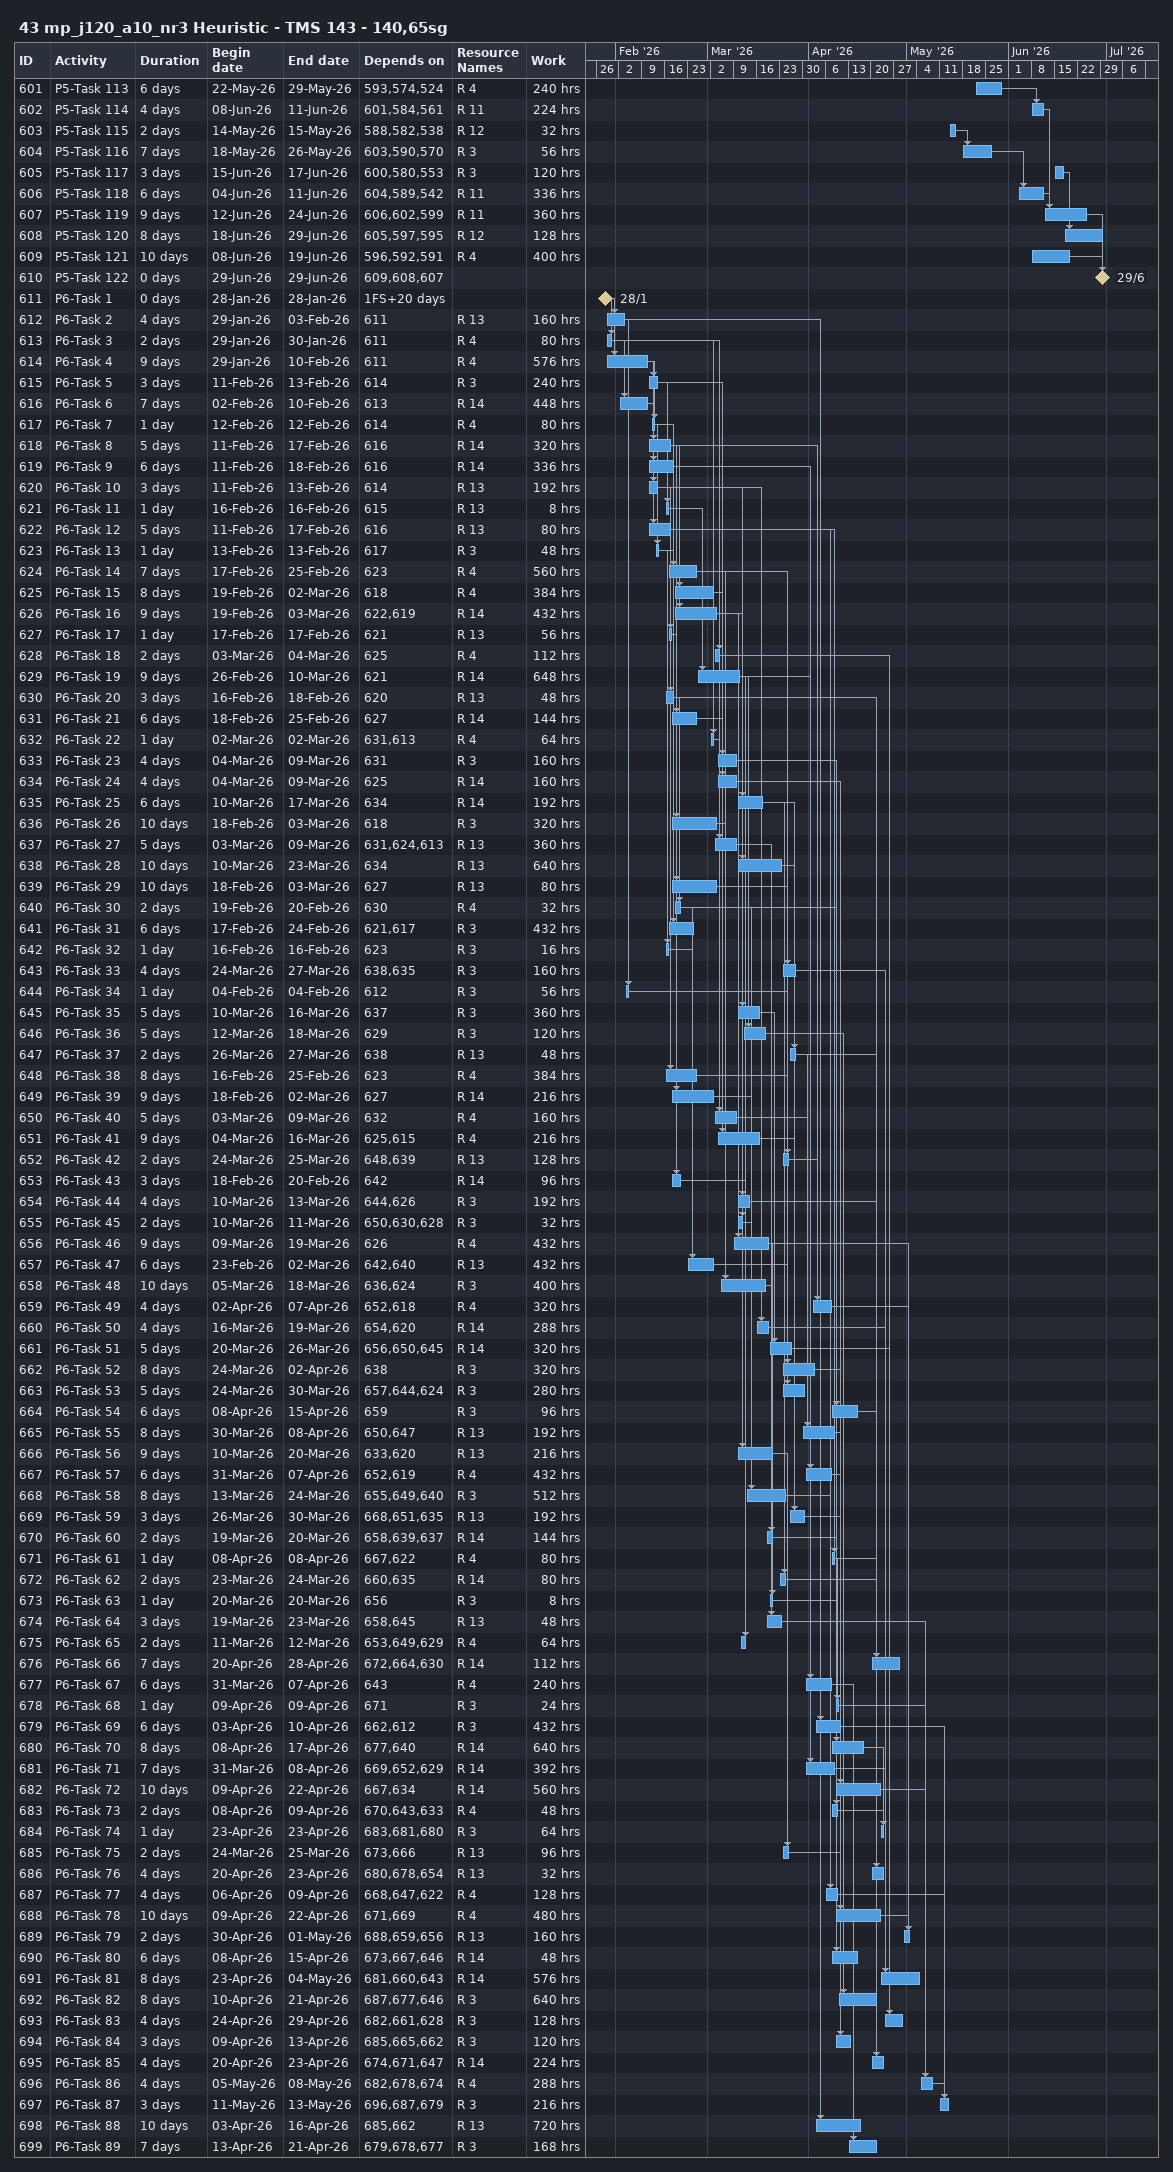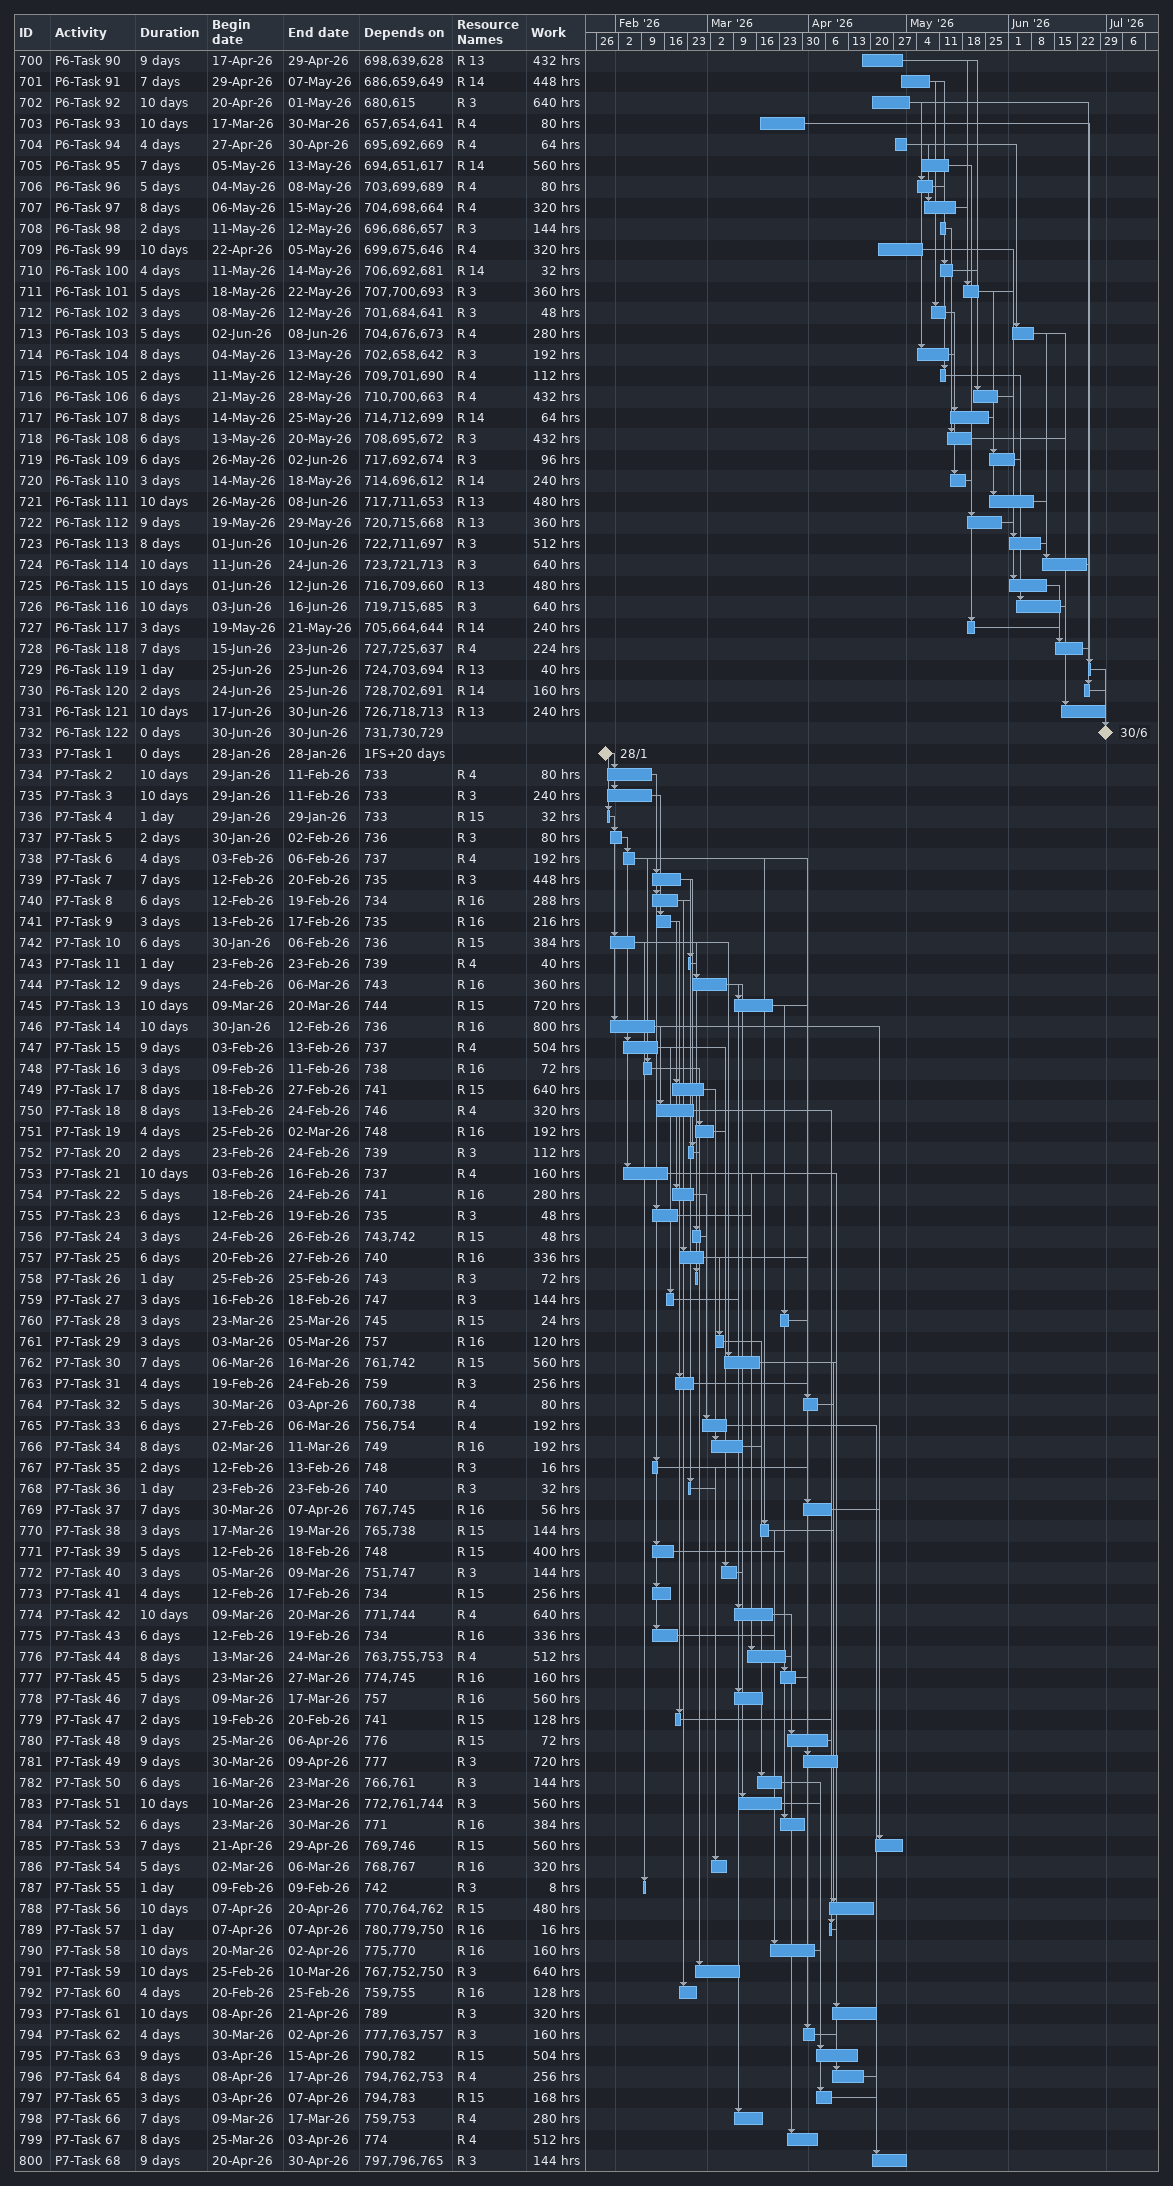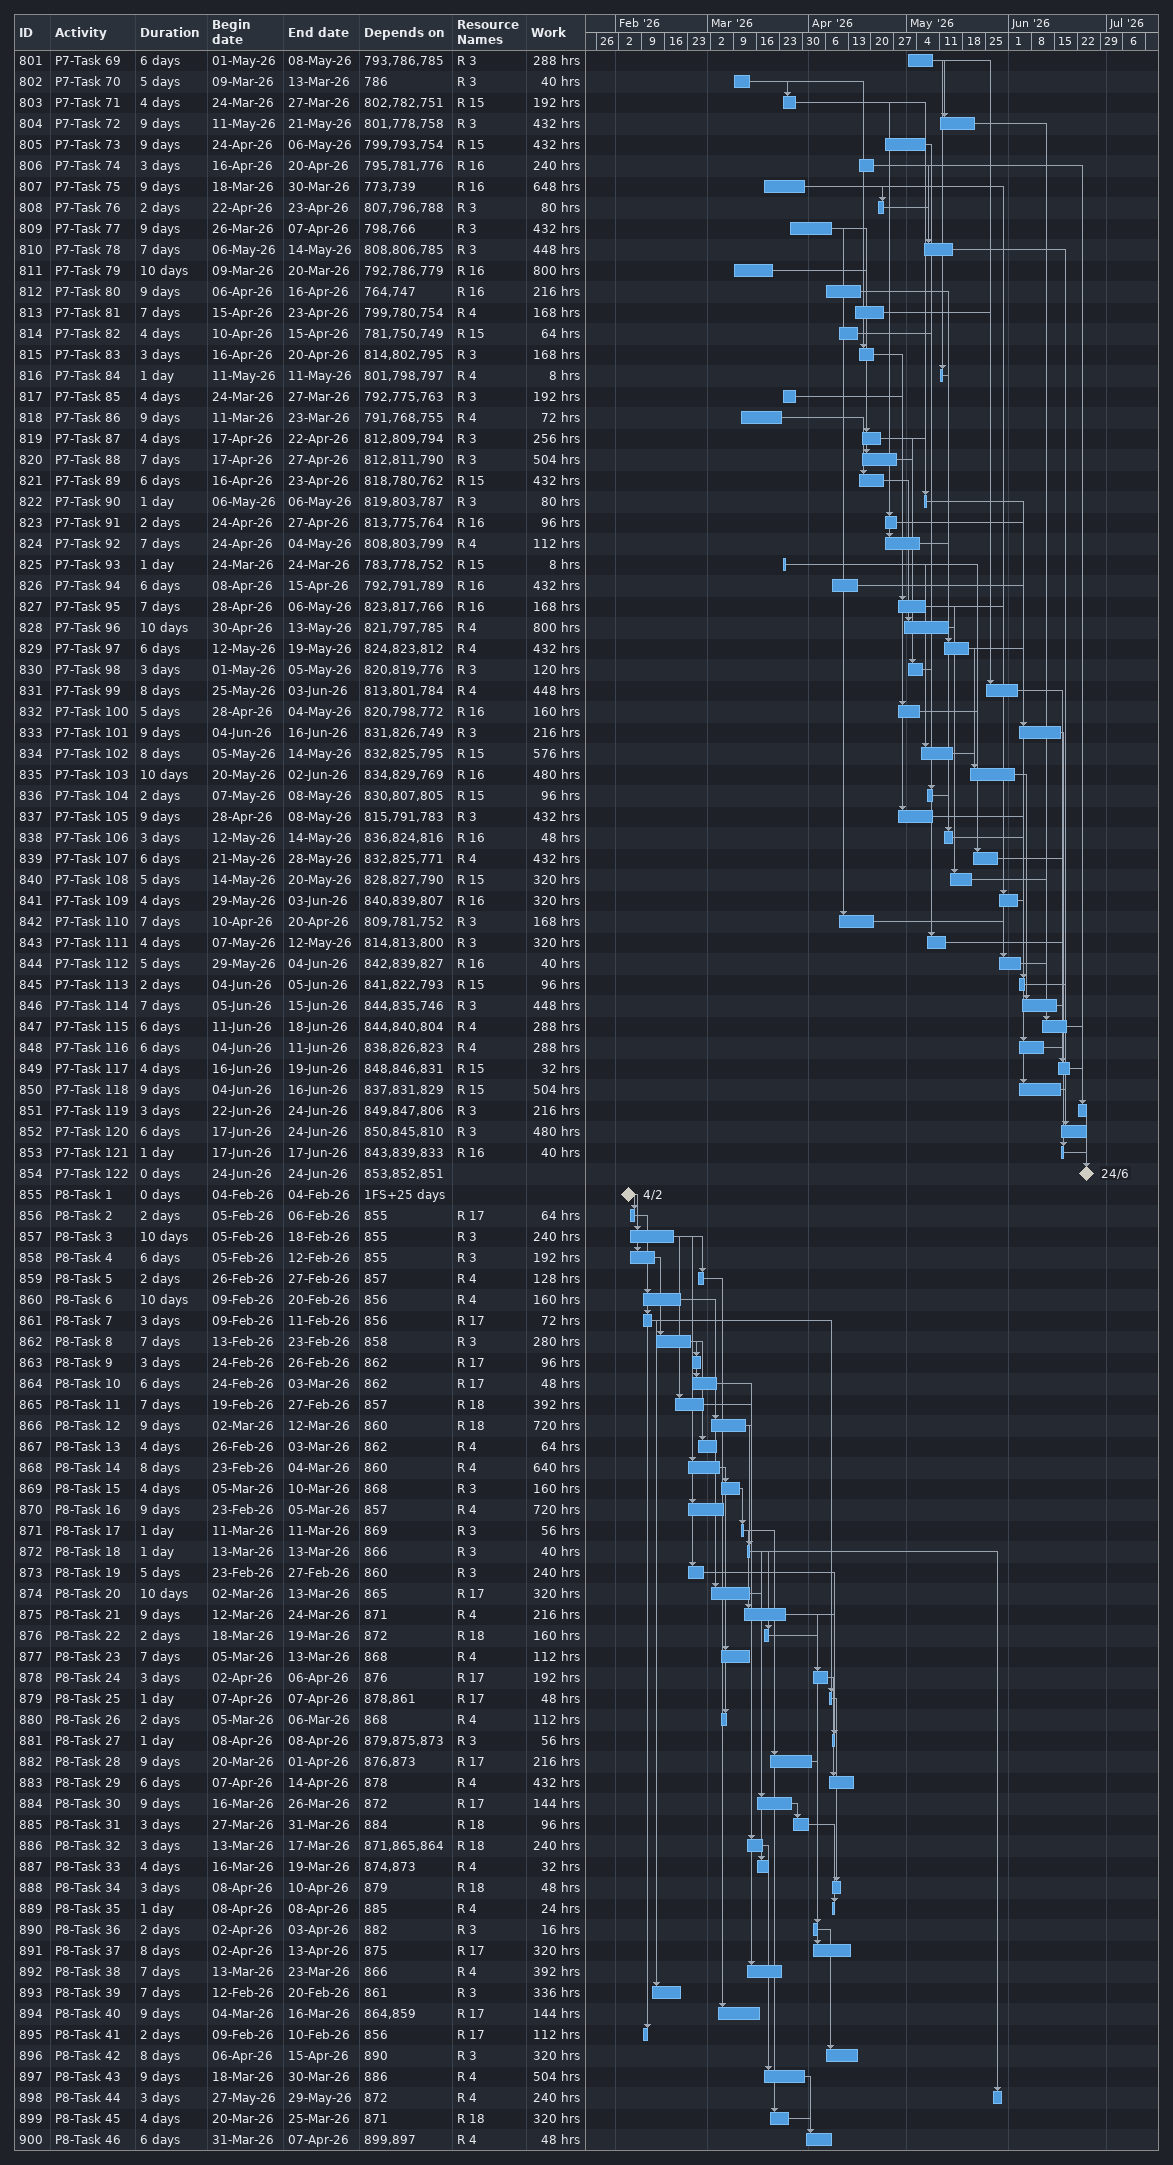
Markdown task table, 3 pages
43 mp_j120_a10_nr3 Heuristic - TMS 143 - 140,65sg

| ID | Task | Duration | Start | Finish | Predecessors | Resources | Work (h) |
|---|---|---|---|---|---|---|---|
| 601 | P5-Task 113 | 6d | 2026-05-22 | 2026-05-29 | 593, 574, 524 | R 4 | 240 |
| 602 | P5-Task 114 | 4d | 2026-06-08 | 2026-06-11 | 601, 584, 561 | R 11 | 224 |
| 603 | P5-Task 115 | 2d | 2026-05-14 | 2026-05-15 | 588, 582, 538 | R 12 | 32 |
| 604 | P5-Task 116 | 7d | 2026-05-18 | 2026-05-26 | 603, 590, 570 | R 3 | 56 |
| 605 | P5-Task 117 | 3d | 2026-06-15 | 2026-06-17 | 600, 580, 553 | R 3 | 120 |
| 606 | P5-Task 118 | 6d | 2026-06-04 | 2026-06-11 | 604, 589, 542 | R 11 | 336 |
| 607 | P5-Task 119 | 9d | 2026-06-12 | 2026-06-24 | 606, 602, 599 | R 11 | 360 |
| 608 | P5-Task 120 | 8d | 2026-06-18 | 2026-06-29 | 605, 597, 595 | R 12 | 128 |
| 609 | P5-Task 121 | 10d | 2026-06-08 | 2026-06-19 | 596, 592, 591 | R 4 | 400 |
| 610 | P5-Task 122 | 0d | 2026-06-29 | 2026-06-29 | 609, 608, 607 |  |  |
| 611 | P6-Task 1 | 0d | 2026-01-28 | 2026-01-28 | 1FS+20d |  |  |
| 612 | P6-Task 2 | 4d | 2026-01-29 | 2026-02-03 | 611 | R 13 | 160 |
| 613 | P6-Task 3 | 2d | 2026-01-29 | 2026-01-30 | 611 | R 4 | 80 |
| 614 | P6-Task 4 | 9d | 2026-01-29 | 2026-02-10 | 611 | R 4 | 576 |
| 615 | P6-Task 5 | 3d | 2026-02-11 | 2026-02-13 | 614 | R 3 | 240 |
| 616 | P6-Task 6 | 7d | 2026-02-02 | 2026-02-10 | 613 | R 14 | 448 |
| 617 | P6-Task 7 | 1d | 2026-02-12 | 2026-02-12 | 614 | R 4 | 80 |
| 618 | P6-Task 8 | 5d | 2026-02-11 | 2026-02-17 | 616 | R 14 | 320 |
| 619 | P6-Task 9 | 6d | 2026-02-11 | 2026-02-18 | 616 | R 14 | 336 |
| 620 | P6-Task 10 | 3d | 2026-02-11 | 2026-02-13 | 614 | R 13 | 192 |
| 621 | P6-Task 11 | 1d | 2026-02-16 | 2026-02-16 | 615 | R 13 | 8 |
| 622 | P6-Task 12 | 5d | 2026-02-11 | 2026-02-17 | 616 | R 13 | 80 |
| 623 | P6-Task 13 | 1d | 2026-02-13 | 2026-02-13 | 617 | R 3 | 48 |
| 624 | P6-Task 14 | 7d | 2026-02-17 | 2026-02-25 | 623 | R 4 | 560 |
| 625 | P6-Task 15 | 8d | 2026-02-19 | 2026-03-02 | 618 | R 4 | 384 |
| 626 | P6-Task 16 | 9d | 2026-02-19 | 2026-03-03 | 622, 619 | R 14 | 432 |
| 627 | P6-Task 17 | 1d | 2026-02-17 | 2026-02-17 | 621 | R 13 | 56 |
| 628 | P6-Task 18 | 2d | 2026-03-03 | 2026-03-04 | 625 | R 4 | 112 |
| 629 | P6-Task 19 | 9d | 2026-02-26 | 2026-03-10 | 621 | R 14 | 648 |
| 630 | P6-Task 20 | 3d | 2026-02-16 | 2026-02-18 | 620 | R 13 | 48 |
| 631 | P6-Task 21 | 6d | 2026-02-18 | 2026-02-25 | 627 | R 14 | 144 |
| 632 | P6-Task 22 | 1d | 2026-03-02 | 2026-03-02 | 631, 613 | R 4 | 64 |
| 633 | P6-Task 23 | 4d | 2026-03-04 | 2026-03-09 | 631 | R 3 | 160 |
| 634 | P6-Task 24 | 4d | 2026-03-04 | 2026-03-09 | 625 | R 14 | 160 |
| 635 | P6-Task 25 | 6d | 2026-03-10 | 2026-03-17 | 634 | R 14 | 192 |
| 636 | P6-Task 26 | 10d | 2026-02-18 | 2026-03-03 | 618 | R 3 | 320 |
| 637 | P6-Task 27 | 5d | 2026-03-03 | 2026-03-09 | 631, 624, 613 | R 13 | 360 |
| 638 | P6-Task 28 | 10d | 2026-03-10 | 2026-03-23 | 634 | R 13 | 640 |
| 639 | P6-Task 29 | 10d | 2026-02-18 | 2026-03-03 | 627 | R 13 | 80 |
| 640 | P6-Task 30 | 2d | 2026-02-19 | 2026-02-20 | 630 | R 4 | 32 |
| 641 | P6-Task 31 | 6d | 2026-02-17 | 2026-02-24 | 621, 617 | R 3 | 432 |
| 642 | P6-Task 32 | 1d | 2026-02-16 | 2026-02-16 | 623 | R 3 | 16 |
| 643 | P6-Task 33 | 4d | 2026-03-24 | 2026-03-27 | 638, 635 | R 3 | 160 |
| 644 | P6-Task 34 | 1d | 2026-02-04 | 2026-02-04 | 612 | R 3 | 56 |
| 645 | P6-Task 35 | 5d | 2026-03-10 | 2026-03-16 | 637 | R 3 | 360 |
| 646 | P6-Task 36 | 5d | 2026-03-12 | 2026-03-18 | 629 | R 3 | 120 |
| 647 | P6-Task 37 | 2d | 2026-03-26 | 2026-03-27 | 638 | R 13 | 48 |
| 648 | P6-Task 38 | 8d | 2026-02-16 | 2026-02-25 | 623 | R 4 | 384 |
| 649 | P6-Task 39 | 9d | 2026-02-18 | 2026-03-02 | 627 | R 14 | 216 |
| 650 | P6-Task 40 | 5d | 2026-03-03 | 2026-03-09 | 632 | R 4 | 160 |
| 651 | P6-Task 41 | 9d | 2026-03-04 | 2026-03-16 | 625, 615 | R 4 | 216 |
| 652 | P6-Task 42 | 2d | 2026-03-24 | 2026-03-25 | 648, 639 | R 13 | 128 |
| 653 | P6-Task 43 | 3d | 2026-02-18 | 2026-02-20 | 642 | R 14 | 96 |
| 654 | P6-Task 44 | 4d | 2026-03-10 | 2026-03-13 | 644, 626 | R 3 | 192 |
| 655 | P6-Task 45 | 2d | 2026-03-10 | 2026-03-11 | 650, 630, 628 | R 3 | 32 |
| 656 | P6-Task 46 | 9d | 2026-03-09 | 2026-03-19 | 626 | R 4 | 432 |
| 657 | P6-Task 47 | 6d | 2026-02-23 | 2026-03-02 | 642, 640 | R 13 | 432 |
| 658 | P6-Task 48 | 10d | 2026-03-05 | 2026-03-18 | 636, 624 | R 3 | 400 |
| 659 | P6-Task 49 | 4d | 2026-04-02 | 2026-04-07 | 652, 618 | R 4 | 320 |
| 660 | P6-Task 50 | 4d | 2026-03-16 | 2026-03-19 | 654, 620 | R 14 | 288 |
| 661 | P6-Task 51 | 5d | 2026-03-20 | 2026-03-26 | 656, 650, 645 | R 14 | 320 |
| 662 | P6-Task 52 | 8d | 2026-03-24 | 2026-04-02 | 638 | R 3 | 320 |
| 663 | P6-Task 53 | 5d | 2026-03-24 | 2026-03-30 | 657, 644, 624 | R 3 | 280 |
| 664 | P6-Task 54 | 6d | 2026-04-08 | 2026-04-15 | 659 | R 3 | 96 |
| 665 | P6-Task 55 | 8d | 2026-03-30 | 2026-04-08 | 650, 647 | R 13 | 192 |
| 666 | P6-Task 56 | 9d | 2026-03-10 | 2026-03-20 | 633, 620 | R 13 | 216 |
| 667 | P6-Task 57 | 6d | 2026-03-31 | 2026-04-07 | 652, 619 | R 4 | 432 |
| 668 | P6-Task 58 | 8d | 2026-03-13 | 2026-03-24 | 655, 649, 640 | R 3 | 512 |
| 669 | P6-Task 59 | 3d | 2026-03-26 | 2026-03-30 | 668, 651, 635 | R 13 | 192 |
| 670 | P6-Task 60 | 2d | 2026-03-19 | 2026-03-20 | 658, 639, 637 | R 14 | 144 |
| 671 | P6-Task 61 | 1d | 2026-04-08 | 2026-04-08 | 667, 622 | R 4 | 80 |
| 672 | P6-Task 62 | 2d | 2026-03-23 | 2026-03-24 | 660, 635 | R 14 | 80 |
| 673 | P6-Task 63 | 1d | 2026-03-20 | 2026-03-20 | 656 | R 3 | 8 |
| 674 | P6-Task 64 | 3d | 2026-03-19 | 2026-03-23 | 658, 645 | R 13 | 48 |
| 675 | P6-Task 65 | 2d | 2026-03-11 | 2026-03-12 | 653, 649, 629 | R 4 | 64 |
| 676 | P6-Task 66 | 7d | 2026-04-20 | 2026-04-28 | 672, 664, 630 | R 14 | 112 |
| 677 | P6-Task 67 | 6d | 2026-03-31 | 2026-04-07 | 643 | R 4 | 240 |
| 678 | P6-Task 68 | 1d | 2026-04-09 | 2026-04-09 | 671 | R 3 | 24 |
| 679 | P6-Task 69 | 6d | 2026-04-03 | 2026-04-10 | 662, 612 | R 3 | 432 |
| 680 | P6-Task 70 | 8d | 2026-04-08 | 2026-04-17 | 677, 640 | R 14 | 640 |
| 681 | P6-Task 71 | 7d | 2026-03-31 | 2026-04-08 | 669, 652, 629 | R 14 | 392 |
| 682 | P6-Task 72 | 10d | 2026-04-09 | 2026-04-22 | 667, 634 | R 14 | 560 |
| 683 | P6-Task 73 | 2d | 2026-04-08 | 2026-04-09 | 670, 643, 633 | R 4 | 48 |
| 684 | P6-Task 74 | 1d | 2026-04-23 | 2026-04-23 | 683, 681, 680 | R 3 | 64 |
| 685 | P6-Task 75 | 2d | 2026-03-24 | 2026-03-25 | 673, 666 | R 13 | 96 |
| 686 | P6-Task 76 | 4d | 2026-04-20 | 2026-04-23 | 680, 678, 654 | R 13 | 32 |
| 687 | P6-Task 77 | 4d | 2026-04-06 | 2026-04-09 | 668, 647, 622 | R 4 | 128 |
| 688 | P6-Task 78 | 10d | 2026-04-09 | 2026-04-22 | 671, 669 | R 4 | 480 |
| 689 | P6-Task 79 | 2d | 2026-04-30 | 2026-05-01 | 688, 659, 656 | R 13 | 160 |
| 690 | P6-Task 80 | 6d | 2026-04-08 | 2026-04-15 | 673, 667, 646 | R 14 | 48 |
| 691 | P6-Task 81 | 8d | 2026-04-23 | 2026-05-04 | 681, 660, 643 | R 14 | 576 |
| 692 | P6-Task 82 | 8d | 2026-04-10 | 2026-04-21 | 687, 677, 646 | R 3 | 640 |
| 693 | P6-Task 83 | 4d | 2026-04-24 | 2026-04-29 | 682, 661, 628 | R 3 | 128 |
| 694 | P6-Task 84 | 3d | 2026-04-09 | 2026-04-13 | 685, 665, 662 | R 3 | 120 |
| 695 | P6-Task 85 | 4d | 2026-04-20 | 2026-04-23 | 674, 671, 647 | R 14 | 224 |
| 696 | P6-Task 86 | 4d | 2026-05-05 | 2026-05-08 | 682, 678, 674 | R 4 | 288 |
| 697 | P6-Task 87 | 3d | 2026-05-11 | 2026-05-13 | 696, 687, 679 | R 3 | 216 |
| 698 | P6-Task 88 | 10d | 2026-04-03 | 2026-04-16 | 685, 662 | R 13 | 720 |
| 699 | P6-Task 89 | 7d | 2026-04-13 | 2026-04-21 | 679, 678, 677 | R 3 | 168 |
| 700 | P6-Task 90 | 9d | 2026-04-17 | 2026-04-29 | 698, 639, 628 | R 13 | 432 |
| 701 | P6-Task 91 | 7d | 2026-04-29 | 2026-05-07 | 686, 659, 649 | R 14 | 448 |
| 702 | P6-Task 92 | 10d | 2026-04-20 | 2026-05-01 | 680, 615 | R 3 | 640 |
| 703 | P6-Task 93 | 10d | 2026-03-17 | 2026-03-30 | 657, 654, 641 | R 4 | 80 |
| 704 | P6-Task 94 | 4d | 2026-04-27 | 2026-04-30 | 695, 692, 669 | R 4 | 64 |
| 705 | P6-Task 95 | 7d | 2026-05-05 | 2026-05-13 | 694, 651, 617 | R 14 | 560 |
| 706 | P6-Task 96 | 5d | 2026-05-04 | 2026-05-08 | 703, 699, 689 | R 4 | 80 |
| 707 | P6-Task 97 | 8d | 2026-05-06 | 2026-05-15 | 704, 698, 664 | R 4 | 320 |
| 708 | P6-Task 98 | 2d | 2026-05-11 | 2026-05-12 | 696, 686, 657 | R 3 | 144 |
| 709 | P6-Task 99 | 10d | 2026-04-22 | 2026-05-05 | 699, 675, 646 | R 4 | 320 |
| 710 | P6-Task 100 | 4d | 2026-05-11 | 2026-05-14 | 706, 692, 681 | R 14 | 32 |
| 711 | P6-Task 101 | 5d | 2026-05-18 | 2026-05-22 | 707, 700, 693 | R 3 | 360 |
| 712 | P6-Task 102 | 3d | 2026-05-08 | 2026-05-12 | 701, 684, 641 | R 3 | 48 |
| 713 | P6-Task 103 | 5d | 2026-06-02 | 2026-06-08 | 704, 676, 673 | R 4 | 280 |
| 714 | P6-Task 104 | 8d | 2026-05-04 | 2026-05-13 | 702, 658, 642 | R 3 | 192 |
| 715 | P6-Task 105 | 2d | 2026-05-11 | 2026-05-12 | 709, 701, 690 | R 4 | 112 |
| 716 | P6-Task 106 | 6d | 2026-05-21 | 2026-05-28 | 710, 700, 663 | R 4 | 432 |
| 717 | P6-Task 107 | 8d | 2026-05-14 | 2026-05-25 | 714, 712, 699 | R 14 | 64 |
| 718 | P6-Task 108 | 6d | 2026-05-13 | 2026-05-20 | 708, 695, 672 | R 3 | 432 |
| 719 | P6-Task 109 | 6d | 2026-05-26 | 2026-06-02 | 717, 692, 674 | R 3 | 96 |
| 720 | P6-Task 110 | 3d | 2026-05-14 | 2026-05-18 | 714, 696, 612 | R 14 | 240 |
| 721 | P6-Task 111 | 10d | 2026-05-26 | 2026-06-08 | 717, 711, 653 | R 13 | 480 |
| 722 | P6-Task 112 | 9d | 2026-05-19 | 2026-05-29 | 720, 715, 668 | R 13 | 360 |
| 723 | P6-Task 113 | 8d | 2026-06-01 | 2026-06-10 | 722, 711, 697 | R 3 | 512 |
| 724 | P6-Task 114 | 10d | 2026-06-11 | 2026-06-24 | 723, 721, 713 | R 3 | 640 |
| 725 | P6-Task 115 | 10d | 2026-06-01 | 2026-06-12 | 716, 709, 660 | R 13 | 480 |
| 726 | P6-Task 116 | 10d | 2026-06-03 | 2026-06-16 | 719, 715, 685 | R 3 | 640 |
| 727 | P6-Task 117 | 3d | 2026-05-19 | 2026-05-21 | 705, 664, 644 | R 14 | 240 |
| 728 | P6-Task 118 | 7d | 2026-06-15 | 2026-06-23 | 727, 725, 637 | R 4 | 224 |
| 729 | P6-Task 119 | 1d | 2026-06-25 | 2026-06-25 | 724, 703, 694 | R 13 | 40 |
| 730 | P6-Task 120 | 2d | 2026-06-24 | 2026-06-25 | 728, 702, 691 | R 14 | 160 |
| 731 | P6-Task 121 | 10d | 2026-06-17 | 2026-06-30 | 726, 718, 713 | R 13 | 240 |
| 732 | P6-Task 122 | 0d | 2026-06-30 | 2026-06-30 | 731, 730, 729 |  |  |
| 733 | P7-Task 1 | 0d | 2026-01-28 | 2026-01-28 | 1FS+20d |  |  |
| 734 | P7-Task 2 | 10d | 2026-01-29 | 2026-02-11 | 733 | R 4 | 80 |
| 735 | P7-Task 3 | 10d | 2026-01-29 | 2026-02-11 | 733 | R 3 | 240 |
| 736 | P7-Task 4 | 1d | 2026-01-29 | 2026-01-29 | 733 | R 15 | 32 |
| 737 | P7-Task 5 | 2d | 2026-01-30 | 2026-02-02 | 736 | R 3 | 80 |
| 738 | P7-Task 6 | 4d | 2026-02-03 | 2026-02-06 | 737 | R 4 | 192 |
| 739 | P7-Task 7 | 7d | 2026-02-12 | 2026-02-20 | 735 | R 3 | 448 |
| 740 | P7-Task 8 | 6d | 2026-02-12 | 2026-02-19 | 734 | R 16 | 288 |
| 741 | P7-Task 9 | 3d | 2026-02-13 | 2026-02-17 | 735 | R 16 | 216 |
| 742 | P7-Task 10 | 6d | 2026-01-30 | 2026-02-06 | 736 | R 15 | 384 |
| 743 | P7-Task 11 | 1d | 2026-02-23 | 2026-02-23 | 739 | R 4 | 40 |
| 744 | P7-Task 12 | 9d | 2026-02-24 | 2026-03-06 | 743 | R 16 | 360 |
| 745 | P7-Task 13 | 10d | 2026-03-09 | 2026-03-20 | 744 | R 15 | 720 |
| 746 | P7-Task 14 | 10d | 2026-01-30 | 2026-02-12 | 736 | R 16 | 800 |
| 747 | P7-Task 15 | 9d | 2026-02-03 | 2026-02-13 | 737 | R 4 | 504 |
| 748 | P7-Task 16 | 3d | 2026-02-09 | 2026-02-11 | 738 | R 16 | 72 |
| 749 | P7-Task 17 | 8d | 2026-02-18 | 2026-02-27 | 741 | R 15 | 640 |
| 750 | P7-Task 18 | 8d | 2026-02-13 | 2026-02-24 | 746 | R 4 | 320 |
| 751 | P7-Task 19 | 4d | 2026-02-25 | 2026-03-02 | 748 | R 16 | 192 |
| 752 | P7-Task 20 | 2d | 2026-02-23 | 2026-02-24 | 739 | R 3 | 112 |
| 753 | P7-Task 21 | 10d | 2026-02-03 | 2026-02-16 | 737 | R 4 | 160 |
| 754 | P7-Task 22 | 5d | 2026-02-18 | 2026-02-24 | 741 | R 16 | 280 |
| 755 | P7-Task 23 | 6d | 2026-02-12 | 2026-02-19 | 735 | R 3 | 48 |
| 756 | P7-Task 24 | 3d | 2026-02-24 | 2026-02-26 | 743, 742 | R 15 | 48 |
| 757 | P7-Task 25 | 6d | 2026-02-20 | 2026-02-27 | 740 | R 16 | 336 |
| 758 | P7-Task 26 | 1d | 2026-02-25 | 2026-02-25 | 743 | R 3 | 72 |
| 759 | P7-Task 27 | 3d | 2026-02-16 | 2026-02-18 | 747 | R 3 | 144 |
| 760 | P7-Task 28 | 3d | 2026-03-23 | 2026-03-25 | 745 | R 15 | 24 |
| 761 | P7-Task 29 | 3d | 2026-03-03 | 2026-03-05 | 757 | R 16 | 120 |
| 762 | P7-Task 30 | 7d | 2026-03-06 | 2026-03-16 | 761, 742 | R 15 | 560 |
| 763 | P7-Task 31 | 4d | 2026-02-19 | 2026-02-24 | 759 | R 3 | 256 |
| 764 | P7-Task 32 | 5d | 2026-03-30 | 2026-04-03 | 760, 738 | R 4 | 80 |
| 765 | P7-Task 33 | 6d | 2026-02-27 | 2026-03-06 | 756, 754 | R 4 | 192 |
| 766 | P7-Task 34 | 8d | 2026-03-02 | 2026-03-11 | 749 | R 16 | 192 |
| 767 | P7-Task 35 | 2d | 2026-02-12 | 2026-02-13 | 748 | R 3 | 16 |
| 768 | P7-Task 36 | 1d | 2026-02-23 | 2026-02-23 | 740 | R 3 | 32 |
| 769 | P7-Task 37 | 7d | 2026-03-30 | 2026-04-07 | 767, 745 | R 16 | 56 |
| 770 | P7-Task 38 | 3d | 2026-03-17 | 2026-03-19 | 765, 738 | R 15 | 144 |
| 771 | P7-Task 39 | 5d | 2026-02-12 | 2026-02-18 | 748 | R 15 | 400 |
| 772 | P7-Task 40 | 3d | 2026-03-05 | 2026-03-09 | 751, 747 | R 3 | 144 |
| 773 | P7-Task 41 | 4d | 2026-02-12 | 2026-02-17 | 734 | R 15 | 256 |
| 774 | P7-Task 42 | 10d | 2026-03-09 | 2026-03-20 | 771, 744 | R 4 | 640 |
| 775 | P7-Task 43 | 6d | 2026-02-12 | 2026-02-19 | 734 | R 16 | 336 |
| 776 | P7-Task 44 | 8d | 2026-03-13 | 2026-03-24 | 763, 755, 753 | R 4 | 512 |
| 777 | P7-Task 45 | 5d | 2026-03-23 | 2026-03-27 | 774, 745 | R 16 | 160 |
| 778 | P7-Task 46 | 7d | 2026-03-09 | 2026-03-17 | 757 | R 16 | 560 |
| 779 | P7-Task 47 | 2d | 2026-02-19 | 2026-02-20 | 741 | R 15 | 128 |
| 780 | P7-Task 48 | 9d | 2026-03-25 | 2026-04-06 | 776 | R 15 | 72 |
| 781 | P7-Task 49 | 9d | 2026-03-30 | 2026-04-09 | 777 | R 3 | 720 |
| 782 | P7-Task 50 | 6d | 2026-03-16 | 2026-03-23 | 766, 761 | R 3 | 144 |
| 783 | P7-Task 51 | 10d | 2026-03-10 | 2026-03-23 | 772, 761, 744 | R 3 | 560 |
| 784 | P7-Task 52 | 6d | 2026-03-23 | 2026-03-30 | 771 | R 16 | 384 |
| 785 | P7-Task 53 | 7d | 2026-04-21 | 2026-04-29 | 769, 746 | R 15 | 560 |
| 786 | P7-Task 54 | 5d | 2026-03-02 | 2026-03-06 | 768, 767 | R 16 | 320 |
| 787 | P7-Task 55 | 1d | 2026-02-09 | 2026-02-09 | 742 | R 3 | 8 |
| 788 | P7-Task 56 | 10d | 2026-04-07 | 2026-04-20 | 770, 764, 762 | R 15 | 480 |
| 789 | P7-Task 57 | 1d | 2026-04-07 | 2026-04-07 | 780, 779, 750 | R 16 | 16 |
| 790 | P7-Task 58 | 10d | 2026-03-20 | 2026-04-02 | 775, 770 | R 16 | 160 |
| 791 | P7-Task 59 | 10d | 2026-02-25 | 2026-03-10 | 767, 752, 750 | R 3 | 640 |
| 792 | P7-Task 60 | 4d | 2026-02-20 | 2026-02-25 | 759, 755 | R 16 | 128 |
| 793 | P7-Task 61 | 10d | 2026-04-08 | 2026-04-21 | 789 | R 3 | 320 |
| 794 | P7-Task 62 | 4d | 2026-03-30 | 2026-04-02 | 777, 763, 757 | R 3 | 160 |
| 795 | P7-Task 63 | 9d | 2026-04-03 | 2026-04-15 | 790, 782 | R 15 | 504 |
| 796 | P7-Task 64 | 8d | 2026-04-08 | 2026-04-17 | 794, 762, 753 | R 4 | 256 |
| 797 | P7-Task 65 | 3d | 2026-04-03 | 2026-04-07 | 794, 783 | R 15 | 168 |
| 798 | P7-Task 66 | 7d | 2026-03-09 | 2026-03-17 | 759, 753 | R 4 | 280 |
| 799 | P7-Task 67 | 8d | 2026-03-25 | 2026-04-03 | 774 | R 4 | 512 |
| 800 | P7-Task 68 | 9d | 2026-04-20 | 2026-04-30 | 797, 796, 765 | R 3 | 144 |
| 801 | P7-Task 69 | 6d | 2026-05-01 | 2026-05-08 | 793, 786, 785 | R 3 | 288 |
| 802 | P7-Task 70 | 5d | 2026-03-09 | 2026-03-13 | 786 | R 3 | 40 |
| 803 | P7-Task 71 | 4d | 2026-03-24 | 2026-03-27 | 802, 782, 751 | R 15 | 192 |
| 804 | P7-Task 72 | 9d | 2026-05-11 | 2026-05-21 | 801, 778, 758 | R 3 | 432 |
| 805 | P7-Task 73 | 9d | 2026-04-24 | 2026-05-06 | 799, 793, 754 | R 15 | 432 |
| 806 | P7-Task 74 | 3d | 2026-04-16 | 2026-04-20 | 795, 781, 776 | R 16 | 240 |
| 807 | P7-Task 75 | 9d | 2026-03-18 | 2026-03-30 | 773, 739 | R 16 | 648 |
| 808 | P7-Task 76 | 2d | 2026-04-22 | 2026-04-23 | 807, 796, 788 | R 3 | 80 |
| 809 | P7-Task 77 | 9d | 2026-03-26 | 2026-04-07 | 798, 766 | R 3 | 432 |
| 810 | P7-Task 78 | 7d | 2026-05-06 | 2026-05-14 | 808, 806, 785 | R 3 | 448 |
| 811 | P7-Task 79 | 10d | 2026-03-09 | 2026-03-20 | 792, 786, 779 | R 16 | 800 |
| 812 | P7-Task 80 | 9d | 2026-04-06 | 2026-04-16 | 764, 747 | R 16 | 216 |
| 813 | P7-Task 81 | 7d | 2026-04-15 | 2026-04-23 | 799, 780, 754 | R 4 | 168 |
| 814 | P7-Task 82 | 4d | 2026-04-10 | 2026-04-15 | 781, 750, 749 | R 15 | 64 |
| 815 | P7-Task 83 | 3d | 2026-04-16 | 2026-04-20 | 814, 802, 795 | R 3 | 168 |
| 816 | P7-Task 84 | 1d | 2026-05-11 | 2026-05-11 | 801, 798, 797 | R 4 | 8 |
| 817 | P7-Task 85 | 4d | 2026-03-24 | 2026-03-27 | 792, 775, 763 | R 3 | 192 |
| 818 | P7-Task 86 | 9d | 2026-03-11 | 2026-03-23 | 791, 768, 755 | R 4 | 72 |
| 819 | P7-Task 87 | 4d | 2026-04-17 | 2026-04-22 | 812, 809, 794 | R 3 | 256 |
| 820 | P7-Task 88 | 7d | 2026-04-17 | 2026-04-27 | 812, 811, 790 | R 3 | 504 |
| 821 | P7-Task 89 | 6d | 2026-04-16 | 2026-04-23 | 818, 780, 762 | R 15 | 432 |
| 822 | P7-Task 90 | 1d | 2026-05-06 | 2026-05-06 | 819, 803, 787 | R 3 | 80 |
| 823 | P7-Task 91 | 2d | 2026-04-24 | 2026-04-27 | 813, 775, 764 | R 16 | 96 |
| 824 | P7-Task 92 | 7d | 2026-04-24 | 2026-05-04 | 808, 803, 799 | R 4 | 112 |
| 825 | P7-Task 93 | 1d | 2026-03-24 | 2026-03-24 | 783, 778, 752 | R 15 | 8 |
| 826 | P7-Task 94 | 6d | 2026-04-08 | 2026-04-15 | 792, 791, 789 | R 16 | 432 |
| 827 | P7-Task 95 | 7d | 2026-04-28 | 2026-05-06 | 823, 817, 766 | R 16 | 168 |
| 828 | P7-Task 96 | 10d | 2026-04-30 | 2026-05-13 | 821, 797, 785 | R 4 | 800 |
| 829 | P7-Task 97 | 6d | 2026-05-12 | 2026-05-19 | 824, 823, 812 | R 4 | 432 |
| 830 | P7-Task 98 | 3d | 2026-05-01 | 2026-05-05 | 820, 819, 776 | R 3 | 120 |
| 831 | P7-Task 99 | 8d | 2026-05-25 | 2026-06-03 | 813, 801, 784 | R 4 | 448 |
| 832 | P7-Task 100 | 5d | 2026-04-28 | 2026-05-04 | 820, 798, 772 | R 16 | 160 |
| 833 | P7-Task 101 | 9d | 2026-06-04 | 2026-06-16 | 831, 826, 749 | R 3 | 216 |
| 834 | P7-Task 102 | 8d | 2026-05-05 | 2026-05-14 | 832, 825, 795 | R 15 | 576 |
| 835 | P7-Task 103 | 10d | 2026-05-20 | 2026-06-02 | 834, 829, 769 | R 16 | 480 |
| 836 | P7-Task 104 | 2d | 2026-05-07 | 2026-05-08 | 830, 807, 805 | R 15 | 96 |
| 837 | P7-Task 105 | 9d | 2026-04-28 | 2026-05-08 | 815, 791, 783 | R 3 | 432 |
| 838 | P7-Task 106 | 3d | 2026-05-12 | 2026-05-14 | 836, 824, 816 | R 16 | 48 |
| 839 | P7-Task 107 | 6d | 2026-05-21 | 2026-05-28 | 832, 825, 771 | R 4 | 432 |
| 840 | P7-Task 108 | 5d | 2026-05-14 | 2026-05-20 | 828, 827, 790 | R 15 | 320 |
| 841 | P7-Task 109 | 4d | 2026-05-29 | 2026-06-03 | 840, 839, 807 | R 16 | 320 |
| 842 | P7-Task 110 | 7d | 2026-04-10 | 2026-04-20 | 809, 781, 752 | R 3 | 168 |
| 843 | P7-Task 111 | 4d | 2026-05-07 | 2026-05-12 | 814, 813, 800 | R 3 | 320 |
| 844 | P7-Task 112 | 5d | 2026-05-29 | 2026-06-04 | 842, 839, 827 | R 16 | 40 |
| 845 | P7-Task 113 | 2d | 2026-06-04 | 2026-06-05 | 841, 822, 793 | R 15 | 96 |
| 846 | P7-Task 114 | 7d | 2026-06-05 | 2026-06-15 | 844, 835, 746 | R 3 | 448 |
| 847 | P7-Task 115 | 6d | 2026-06-11 | 2026-06-18 | 844, 840, 804 | R 4 | 288 |
| 848 | P7-Task 116 | 6d | 2026-06-04 | 2026-06-11 | 838, 826, 823 | R 4 | 288 |
| 849 | P7-Task 117 | 4d | 2026-06-16 | 2026-06-19 | 848, 846, 831 | R 15 | 32 |
| 850 | P7-Task 118 | 9d | 2026-06-04 | 2026-06-16 | 837, 831, 829 | R 15 | 504 |
| 851 | P7-Task 119 | 3d | 2026-06-22 | 2026-06-24 | 849, 847, 806 | R 3 | 216 |
| 852 | P7-Task 120 | 6d | 2026-06-17 | 2026-06-24 | 850, 845, 810 | R 3 | 480 |
| 853 | P7-Task 121 | 1d | 2026-06-17 | 2026-06-17 | 843, 839, 833 | R 16 | 40 |
| 854 | P7-Task 122 | 0d | 2026-06-24 | 2026-06-24 | 853, 852, 851 |  |  |
| 855 | P8-Task 1 | 0d | 2026-02-04 | 2026-02-04 | 1FS+25d |  |  |
| 856 | P8-Task 2 | 2d | 2026-02-05 | 2026-02-06 | 855 | R 17 | 64 |
| 857 | P8-Task 3 | 10d | 2026-02-05 | 2026-02-18 | 855 | R 3 | 240 |
| 858 | P8-Task 4 | 6d | 2026-02-05 | 2026-02-12 | 855 | R 3 | 192 |
| 859 | P8-Task 5 | 2d | 2026-02-26 | 2026-02-27 | 857 | R 4 | 128 |
| 860 | P8-Task 6 | 10d | 2026-02-09 | 2026-02-20 | 856 | R 4 | 160 |
| 861 | P8-Task 7 | 3d | 2026-02-09 | 2026-02-11 | 856 | R 17 | 72 |
| 862 | P8-Task 8 | 7d | 2026-02-13 | 2026-02-23 | 858 | R 3 | 280 |
| 863 | P8-Task 9 | 3d | 2026-02-24 | 2026-02-26 | 862 | R 17 | 96 |
| 864 | P8-Task 10 | 6d | 2026-02-24 | 2026-03-03 | 862 | R 17 | 48 |
| 865 | P8-Task 11 | 7d | 2026-02-19 | 2026-02-27 | 857 | R 18 | 392 |
| 866 | P8-Task 12 | 9d | 2026-03-02 | 2026-03-12 | 860 | R 18 | 720 |
| 867 | P8-Task 13 | 4d | 2026-02-26 | 2026-03-03 | 862 | R 4 | 64 |
| 868 | P8-Task 14 | 8d | 2026-02-23 | 2026-03-04 | 860 | R 4 | 640 |
| 869 | P8-Task 15 | 4d | 2026-03-05 | 2026-03-10 | 868 | R 3 | 160 |
| 870 | P8-Task 16 | 9d | 2026-02-23 | 2026-03-05 | 857 | R 4 | 720 |
| 871 | P8-Task 17 | 1d | 2026-03-11 | 2026-03-11 | 869 | R 3 | 56 |
| 872 | P8-Task 18 | 1d | 2026-03-13 | 2026-03-13 | 866 | R 3 | 40 |
| 873 | P8-Task 19 | 5d | 2026-02-23 | 2026-02-27 | 860 | R 3 | 240 |
| 874 | P8-Task 20 | 10d | 2026-03-02 | 2026-03-13 | 865 | R 17 | 320 |
| 875 | P8-Task 21 | 9d | 2026-03-12 | 2026-03-24 | 871 | R 4 | 216 |
| 876 | P8-Task 22 | 2d | 2026-03-18 | 2026-03-19 | 872 | R 18 | 160 |
| 877 | P8-Task 23 | 7d | 2026-03-05 | 2026-03-13 | 868 | R 4 | 112 |
| 878 | P8-Task 24 | 3d | 2026-04-02 | 2026-04-06 | 876 | R 17 | 192 |
| 879 | P8-Task 25 | 1d | 2026-04-07 | 2026-04-07 | 878, 861 | R 17 | 48 |
| 880 | P8-Task 26 | 2d | 2026-03-05 | 2026-03-06 | 868 | R 4 | 112 |
| 881 | P8-Task 27 | 1d | 2026-04-08 | 2026-04-08 | 879, 875, 873 | R 3 | 56 |
| 882 | P8-Task 28 | 9d | 2026-03-20 | 2026-04-01 | 876, 873 | R 17 | 216 |
| 883 | P8-Task 29 | 6d | 2026-04-07 | 2026-04-14 | 878 | R 4 | 432 |
| 884 | P8-Task 30 | 9d | 2026-03-16 | 2026-03-26 | 872 | R 17 | 144 |
| 885 | P8-Task 31 | 3d | 2026-03-27 | 2026-03-31 | 884 | R 18 | 96 |
| 886 | P8-Task 32 | 3d | 2026-03-13 | 2026-03-17 | 871, 865, 864 | R 18 | 240 |
| 887 | P8-Task 33 | 4d | 2026-03-16 | 2026-03-19 | 874, 873 | R 4 | 32 |
| 888 | P8-Task 34 | 3d | 2026-04-08 | 2026-04-10 | 879 | R 18 | 48 |
| 889 | P8-Task 35 | 1d | 2026-04-08 | 2026-04-08 | 885 | R 4 | 24 |
| 890 | P8-Task 36 | 2d | 2026-04-02 | 2026-04-03 | 882 | R 3 | 16 |
| 891 | P8-Task 37 | 8d | 2026-04-02 | 2026-04-13 | 875 | R 17 | 320 |
| 892 | P8-Task 38 | 7d | 2026-03-13 | 2026-03-23 | 866 | R 4 | 392 |
| 893 | P8-Task 39 | 7d | 2026-02-12 | 2026-02-20 | 861 | R 3 | 336 |
| 894 | P8-Task 40 | 9d | 2026-03-04 | 2026-03-16 | 864, 859 | R 17 | 144 |
| 895 | P8-Task 41 | 2d | 2026-02-09 | 2026-02-10 | 856 | R 17 | 112 |
| 896 | P8-Task 42 | 8d | 2026-04-06 | 2026-04-15 | 890 | R 3 | 320 |
| 897 | P8-Task 43 | 9d | 2026-03-18 | 2026-03-30 | 886 | R 4 | 504 |
| 898 | P8-Task 44 | 3d | 2026-05-27 | 2026-05-29 | 872 | R 4 | 240 |
| 899 | P8-Task 45 | 4d | 2026-03-20 | 2026-03-25 | 871 | R 18 | 320 |
| 900 | P8-Task 46 | 6d | 2026-03-31 | 2026-04-07 | 899, 897 | R 4 | 48 |
